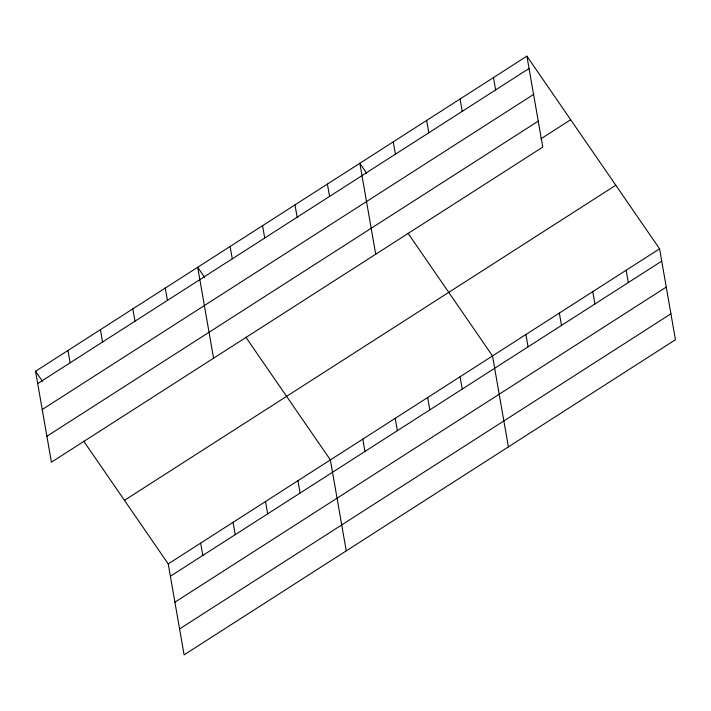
<?xml version="1.0" encoding="UTF-8"?>
<svg xmlns="http://www.w3.org/2000/svg" width="711" height="711" viewBox="0 0 711 711"><rect width="100%" height="100%" fill="white"/><g stroke="black" fill="none" stroke-linecap="round" stroke-linejoin="round"><path stroke-width="1.07" d="M526.895 56.151L542.769 147.097L51.423 462.194L35.55 371.258L526.895 56.151L659.577 248.806L675.45 339.742L184.105 654.849L168.231 563.903L83.72 441.193M37.701 383.593L529.046 68.496M42.233 409.536L533.579 94.43M46.89 436.261L538.236 121.154M540.982 138.778L570.684 119.732M124.452 500.331L615.797 185.233M168.231 563.903L659.577 248.806M170.382 576.239L661.728 261.141M174.915 602.181L666.26 287.084M179.581 628.906L670.926 313.809M366.716 173.28L359.837 163.29L375.71 254.227M408.007 233.235L492.519 355.935L508.392 446.881M204.572 277.263L197.694 267.274L213.567 358.211M245.864 337.218L330.375 459.919L346.248 550.865M35.55 371.258L42.429 381.247M626.169 270.233L628.32 282.569M592.752 291.661L594.911 303.997M559.344 313.08L561.494 325.425M493.487 77.579L495.638 89.915M525.936 334.508L528.086 346.852M460.07 99.007L462.221 111.343M426.662 120.435L428.813 132.77M460.088 376.732L462.248 389.068M393.245 141.862L395.405 154.198M427.666 397.529L429.817 409.865M395.236 418.326L397.387 430.662M327.407 184.087L329.566 196.423M362.806 439.122L364.956 451.458M294.976 204.884L297.136 217.219M262.555 225.68L264.705 238.016M297.945 480.716L300.104 493.052M230.124 246.477L232.275 258.813M265.523 501.513L267.674 513.849M233.092 522.309L235.243 534.645M165.263 288.071L167.423 300.406M200.662 543.106L202.813 555.442M132.833 308.867L134.992 321.203M100.411 329.664L102.562 342M67.98 350.461L70.131 362.797"/></g></svg>
